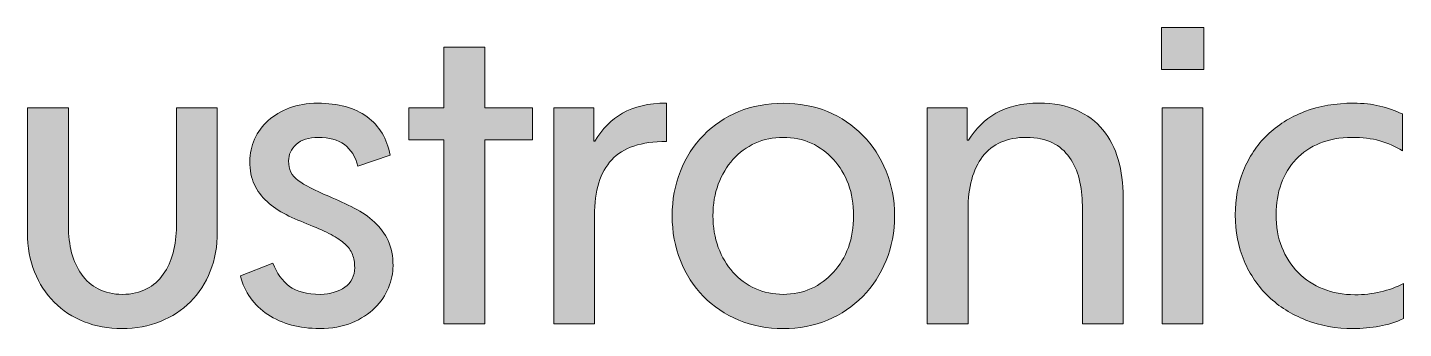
# Model space of a CAD drawing. Header units: millimetres. Extents: x 0 to 71, y -13 to 180.
# Drawn here: x 8.23 to 13.49, y 175.95 to 177.11 of the extents above; entities that cross this region are included whole.
import ezdxf

# ---------------------------------------------------------------- set-up
doc = ezdxf.new("R2010")
doc.units = ezdxf.units.MM
doc.layers.add('Capa 1', color=7, linetype='Continuous')

msp = doc.modelspace()

# ---------------------------------------------------------------- hatches: boundary and pattern name
at = {"lineweight": 5}
h = msp.add_hatch(color=0, dxfattribs=at)
h.dxf.hatch_style = 1
edge = h.paths.add_edge_path()
edge.add_spline(control_points=[(11.6686, 176.5356), (11.6686, 176.3899), (11.6686, 176.215), (11.6686, 176.0985)], knot_values=[20.249985, 20.249985, 20.249985, 20.249985, 20.624977, 20.624977, 20.624977, 20.624977], degree=3, periodic=0)
edge.add_spline(control_points=[(11.6686, 176.0985), (11.6686, 176.0693), (11.6686, 176.0438), (11.6686, 176.0234)], knot_values=[20.156237, 20.156237, 20.156237, 20.156237, 20.249985, 20.249985, 20.249985, 20.249985], degree=3, periodic=0)
edge.add_spline(control_points=[(11.6686, 176.0234), (11.6686, 176.0029), (11.6686, 175.9874), (11.6686, 175.9783)], knot_values=[20.062489, 20.062489, 20.062489, 20.062489, 20.156237, 20.156237, 20.156237, 20.156237], degree=3, periodic=0)
edge.add_spline(control_points=[(11.6686, 175.969), (11.6686, 175.969), (11.6686, 175.969), (11.6686, 175.969), (11.6686, 175.969), (11.6686, 175.969), (11.6686, 175.969)], knot_values=[19.998037, 19.998037, 19.998037, 19.998037, 20.000468, 20.000468, 20.000468, 20.002431, 20.002431, 20.002431, 20.002431], degree=3, periodic=0)
edge.add_spline(control_points=[(11.6713, 175.969), (11.6724, 175.969), (11.6737, 175.969), (11.6753, 175.969)], knot_values=[19.874992, 19.874992, 19.874992, 19.874992, 19.921867, 19.921867, 19.921867, 19.921867], degree=3, periodic=0)
edge.add_spline(control_points=[(11.6753, 175.969), (11.6817, 175.969), (11.6922, 175.969), (11.7048, 175.969)], knot_values=[19.687496, 19.687496, 19.687496, 19.687496, 19.874992, 19.874992, 19.874992, 19.874992], degree=3, periodic=0)
edge.add_spline(control_points=[(11.7048, 175.969), (11.7174, 175.969), (11.7321, 175.969), (11.7467, 175.969)], knot_values=[19.5, 19.5, 19.5, 19.5, 19.687496, 19.687496, 19.687496, 19.687496], degree=3, periodic=0)
edge.add_spline(control_points=[(11.7467, 175.969), (11.7614, 175.969), (11.776, 175.969), (11.7886, 175.969)], knot_values=[19.312504, 19.312504, 19.312504, 19.312504, 19.5, 19.5, 19.5, 19.5], degree=3, periodic=0)
edge.add_spline(control_points=[(11.7886, 175.969), (11.8012, 175.969), (11.8118, 175.969), (11.8182, 175.969)], knot_values=[19.125007, 19.125007, 19.125007, 19.125007, 19.312504, 19.312504, 19.312504, 19.312504], degree=3, periodic=0)
edge.add_spline(control_points=[(11.8249, 175.969), (11.8249, 175.969), (11.8249, 175.969), (11.8249, 175.969), (11.8249, 175.969), (11.8249, 175.969), (11.8249, 175.969)], knot_values=[18.999033, 18.999033, 18.999033, 18.999033, 19.003926, 19.003926, 19.003926, 19.004893, 19.004893, 19.004893, 19.004893], degree=3, periodic=0)
edge.add_spline(control_points=[(11.8249, 175.9739), (11.8249, 175.9787), (11.8249, 175.9868), (11.8249, 175.9976)], knot_values=[18.843763, 18.843763, 18.843763, 18.843763, 18.937511, 18.937511, 18.937511, 18.937511], degree=3, periodic=0)
edge.add_spline(control_points=[(11.8249, 175.9976), (11.8249, 176.0085), (11.8249, 176.0219), (11.8249, 176.0373)], knot_values=[18.750015, 18.750015, 18.750015, 18.750015, 18.843763, 18.843763, 18.843763, 18.843763], degree=3, periodic=0)
edge.add_spline(control_points=[(11.8249, 176.0373), (11.8249, 176.0987), (11.8249, 176.1909), (11.8249, 176.2678)], knot_values=[18.375023, 18.375023, 18.375023, 18.375023, 18.750015, 18.750015, 18.750015, 18.750015], degree=3, periodic=0)
edge.add_spline(control_points=[(11.8249, 176.2678), (11.8249, 176.3446), (11.8249, 176.4061), (11.8249, 176.4061), (11.8249, 176.4936), (11.8436, 176.5618), (11.881, 176.6106)], knot_values=[17, 17, 17, 17, 17.375023, 17.375023, 17.375023, 18.375023, 18.375023, 18.375023, 18.375023], degree=3, periodic=0)
edge.add_spline(control_points=[(11.881, 176.6106), (11.9182, 176.6598), (11.9743, 176.6843), (12.049, 176.6843)], knot_values=[16, 16, 16, 16, 17, 17, 17, 17], degree=3, periodic=0)
edge.add_spline(control_points=[(12.049, 176.6843), (12.0879, 176.6843), (12.1208, 176.6773), (12.1478, 176.6638)], knot_values=[15, 15, 15, 15, 16, 16, 16, 16], degree=3, periodic=0)
edge.add_spline(control_points=[(12.1478, 176.6638), (12.1745, 176.6499), (12.1967, 176.6312), (12.2133, 176.6075)], knot_values=[14, 14, 14, 14, 15, 15, 15, 15], degree=3, periodic=0)
edge.add_spline(control_points=[(12.2133, 176.6075), (12.2301, 176.5839), (12.2423, 176.5562), (12.2504, 176.5247)], knot_values=[13, 13, 13, 13, 14, 14, 14, 14], degree=3, periodic=0)
edge.add_spline(control_points=[(12.2504, 176.5247), (12.2584, 176.4933), (12.2624, 176.4593), (12.2624, 176.4236)], knot_values=[12, 12, 12, 12, 13, 13, 13, 13], degree=3, periodic=0)
edge.add_spline(control_points=[(12.2624, 176.4236), (12.2624, 176.4236), (12.2624, 175.969), (12.2624, 175.969), (12.2624, 175.969), (12.2624, 175.969), (12.2624, 175.969)], knot_values=[10.99999, 10.99999, 10.99999, 10.99999, 11.99999, 11.99999, 11.99999, 12, 12, 12, 12], degree=3, periodic=0)
edge.add_spline(control_points=[(12.2624, 175.969), (12.2624, 175.969), (12.4186, 175.969), (12.4186, 175.969)], knot_values=[10.00001, 10.00001, 10.00001, 10.00001, 10.99999, 10.99999, 10.99999, 10.99999], degree=3, periodic=0)
edge.add_spline(control_points=[(12.4186, 175.969), (12.4186, 175.969), (12.4186, 176.4553), (12.4186, 176.4553)], knot_values=[9.00001, 9.00001, 9.00001, 9.00001, 9.99999, 9.99999, 9.99999, 9.99999], degree=3, periodic=0)
edge.add_spline(control_points=[(12.4186, 176.4553), (12.4186, 176.5068), (12.4121, 176.5547), (12.3996, 176.5989)], knot_values=[8, 8, 8, 8, 9, 9, 9, 9], degree=3, periodic=0)
edge.add_spline(control_points=[(12.3996, 176.5989), (12.387, 176.6429), (12.3673, 176.6813), (12.3413, 176.7132)], knot_values=[7, 7, 7, 7, 8, 8, 8, 8], degree=3, periodic=0)
edge.add_spline(control_points=[(12.3413, 176.7132), (12.3149, 176.7454), (12.2814, 176.7702), (12.2409, 176.7884)], knot_values=[6, 6, 6, 6, 7, 7, 7, 7], degree=3, periodic=0)
edge.add_spline(control_points=[(12.2409, 176.7884), (12.2004, 176.8062), (12.1527, 176.8154), (12.0981, 176.8154)], knot_values=[5, 5, 5, 5, 6, 6, 6, 6], degree=3, periodic=0)
edge.add_spline(control_points=[(12.0981, 176.8154), (12.0308, 176.8154), (11.9752, 176.8024), (11.932, 176.7773)], knot_values=[4, 4, 4, 4, 5, 5, 5, 5], degree=3, periodic=0)
edge.add_spline(control_points=[(11.932, 176.7773), (11.8891, 176.7521), (11.8541, 176.7174), (11.8264, 176.6733)], knot_values=[3, 3, 3, 3, 4, 4, 4, 4], degree=3, periodic=0)
edge.add_spline(control_points=[(11.8218, 176.6733), (11.8218, 176.6733), (11.8218, 176.7979), (11.8218, 176.7979), (11.8218, 176.7979), (11.8218, 176.7979), (11.8218, 176.7979)], knot_values=[0.99999, 0.99999, 0.99999, 0.99999, 1.99998, 1.99998, 1.99998, 1.99999, 1.99999, 1.99999, 1.99999], degree=3, periodic=0)
edge.add_spline(control_points=[(11.8218, 176.7979), (11.8218, 176.7979), (11.6686, 176.7979), (11.6686, 176.7979)], knot_values=[0.00001, 0.00001, 0.00001, 0.00001, 0.99999, 0.99999, 0.99999, 0.99999], degree=3, periodic=0)
edge.add_spline(control_points=[(11.6686, 176.7979), (11.6686, 176.7979), (11.6686, 176.6814), (11.6686, 176.5356)], knot_values=[20.624977, 20.624977, 20.624977, 20.624977, 21, 21, 21, 21], degree=3, periodic=0)
h.paths.add_polyline_path([(12.5678, 175.969), (12.7241, 175.969), (12.7241, 176.7976), (12.5678, 176.7976)])
h.paths.add_polyline_path([(12.565, 176.9447), (12.7271, 176.9447), (12.7271, 177.1055), (12.565, 177.1055)])
edge = h.paths.add_edge_path()
edge.add_spline(control_points=[(13.0234, 176.5066), (13.0367, 176.543), (13.0554, 176.5741), (13.0803, 176.6005)], knot_values=[16, 16, 16, 16, 17, 17, 17, 17], degree=3, periodic=0)
edge.add_spline(control_points=[(13.0803, 176.6005), (13.1048, 176.6269), (13.1352, 176.6474), (13.1711, 176.6619)], knot_values=[15, 15, 15, 15, 16, 16, 16, 16], degree=3, periodic=0)
edge.add_spline(control_points=[(13.1711, 176.6619), (13.2071, 176.6766), (13.2479, 176.6843), (13.2942, 176.6843)], knot_values=[14, 14, 14, 14, 15, 15, 15, 15], degree=3, periodic=0)
edge.add_spline(control_points=[(13.2942, 176.6843), (13.3723, 176.6843), (13.4363, 176.6669), (13.4871, 176.6321)], knot_values=[13, 13, 13, 13, 14, 14, 14, 14], degree=3, periodic=0)
edge.add_spline(control_points=[(13.4871, 176.6321), (13.4871, 176.6321), (13.4871, 176.774), (13.4871, 176.774)], knot_values=[12.00001, 12.00001, 12.00001, 12.00001, 13, 13, 13, 13], degree=3, periodic=0)
edge.add_spline(control_points=[(13.4871, 176.774), (13.4594, 176.7868), (13.4309, 176.7967), (13.4008, 176.8043)], knot_values=[11, 11, 11, 11, 12, 12, 12, 12], degree=3, periodic=0)
edge.add_spline(control_points=[(13.4008, 176.8043), (13.3706, 176.8114), (13.3373, 176.8154), (13.3004, 176.8154)], knot_values=[10, 10, 10, 10, 11, 11, 11, 11], degree=3, periodic=0)
edge.add_spline(control_points=[(13.3004, 176.8154), (13.2313, 176.8154), (13.1683, 176.8043), (13.1125, 176.783)], knot_values=[9, 9, 9, 9, 10, 10, 10, 10], degree=3, periodic=0)
edge.add_spline(control_points=[(13.1125, 176.783), (13.0569, 176.7614), (13.0093, 176.7313), (12.9697, 176.6929)], knot_values=[8, 8, 8, 8, 9, 9, 9, 9], degree=3, periodic=0)
edge.add_spline(control_points=[(12.9697, 176.6929), (12.9304, 176.6546), (12.9, 176.6091), (12.8788, 176.5568)], knot_values=[7, 7, 7, 7, 8, 8, 8, 8], degree=3, periodic=0)
edge.add_spline(control_points=[(12.8788, 176.5568), (12.858, 176.5051), (12.8475, 176.4483), (12.8475, 176.3874)], knot_values=[6, 6, 6, 6, 7, 7, 7, 7], degree=3, periodic=0)
edge.add_spline(control_points=[(12.8475, 176.3874), (12.8475, 176.3229), (12.8589, 176.2644), (12.8813, 176.2112)], knot_values=[5, 5, 5, 5, 6, 6, 6, 6], degree=3, periodic=0)
edge.add_spline(control_points=[(12.8813, 176.2112), (12.904, 176.1582), (12.935, 176.1124), (12.9753, 176.0739)], knot_values=[4, 4, 4, 4, 5, 5, 5, 5], degree=3, periodic=0)
edge.add_spline(control_points=[(12.9753, 176.0739), (13.0151, 176.0356), (13.0627, 176.0054), (13.118, 175.9841)], knot_values=[3, 3, 3, 3, 4, 4, 4, 4], degree=3, periodic=0)
edge.add_spline(control_points=[(13.118, 175.9841), (13.1735, 175.9622), (13.2338, 175.9515), (13.2989, 175.9515)], knot_values=[2, 2, 2, 2, 3, 3, 3, 3], degree=3, periodic=0)
edge.add_spline(control_points=[(13.2989, 175.9515), (13.3335, 175.9515), (13.367, 175.9545), (13.3992, 175.9604)], knot_values=[1, 1, 1, 1, 2, 2, 2, 2], degree=3, periodic=0)
edge.add_spline(control_points=[(13.3992, 175.9604), (13.4315, 175.9659), (13.4622, 175.9757), (13.4913, 175.9896)], knot_values=[0, 0, 0, 0, 1, 1, 1, 1], degree=3, periodic=0)
edge.add_spline(control_points=[(13.4913, 175.9896), (13.4913, 175.9896), (13.4913, 176.1237), (13.4913, 176.1237)], knot_values=[24.00001, 24.00001, 24.00001, 24.00001, 24.99999, 24.99999, 24.99999, 24.99999], degree=3, periodic=0)
edge.add_spline(control_points=[(13.4913, 176.1237), (13.464, 176.1099), (13.4349, 176.0994), (13.4032, 176.092)], knot_values=[23, 23, 23, 23, 24, 24, 24, 24], degree=3, periodic=0)
edge.add_spline(control_points=[(13.4032, 176.092), (13.3716, 176.0848), (13.339, 176.081), (13.3053, 176.081)], knot_values=[22, 22, 22, 22, 23, 23, 23, 23], degree=3, periodic=0)
edge.add_spline(control_points=[(13.3053, 176.081), (13.2611, 176.081), (13.2205, 176.0884), (13.1836, 176.1031)], knot_values=[21, 21, 21, 21, 22, 22, 22, 22], degree=3, periodic=0)
edge.add_spline(control_points=[(13.1836, 176.1031), (13.1469, 176.1179), (13.115, 176.1387), (13.0882, 176.1664)], knot_values=[20, 20, 20, 20, 21, 21, 21, 21], degree=3, periodic=0)
edge.add_spline(control_points=[(13.0882, 176.1664), (13.0612, 176.1937), (13.0403, 176.2259), (13.0259, 176.2633)], knot_values=[19, 19, 19, 19, 20, 20, 20, 20], degree=3, periodic=0)
edge.add_spline(control_points=[(13.0259, 176.2633), (13.0108, 176.3005), (13.0038, 176.3426), (13.0038, 176.389)], knot_values=[18, 18, 18, 18, 19, 19, 19, 19], degree=3, periodic=0)
edge.add_spline(control_points=[(13.0038, 176.389), (13.0038, 176.4311), (13.0103, 176.4704), (13.0234, 176.5066)], knot_values=[17, 17, 17, 17, 18, 18, 18, 18], degree=3, periodic=0)
h = msp.add_hatch(color=0, dxfattribs=at)
h.dxf.hatch_style = 1
h.paths.add_polyline_path([(9.976, 176.6745), (10.159, 176.6745), (10.159, 176.7979), (9.976, 176.7979), (9.976, 177.0297), (9.8195, 177.0297), (9.8195, 176.7979), (9.6855, 176.7979), (9.6855, 176.6745), (9.8195, 176.6745), (9.8195, 175.969), (9.976, 175.969)])
h = msp.add_hatch(color=0, dxfattribs=at)
h.dxf.hatch_style = 1
edge = h.paths.add_edge_path()
edge.add_spline(control_points=[(9.077, 176.5925), (9.077, 176.5578), (9.0825, 176.528), (9.094, 176.5034)], knot_values=[11, 11, 11, 11, 12, 12, 12, 12], degree=3, periodic=0)
edge.add_spline(control_points=[(9.094, 176.5034), (9.106, 176.4786), (9.1218, 176.4569), (9.1425, 176.4378)], knot_values=[10, 10, 10, 10, 11, 11, 11, 11], degree=3, periodic=0)
edge.add_spline(control_points=[(9.1425, 176.4378), (9.163, 176.4187), (9.1875, 176.4022), (9.2158, 176.388)], knot_values=[9, 9, 9, 9, 10, 10, 10, 10], degree=3, periodic=0)
edge.add_spline(control_points=[(9.2158, 176.388), (9.2441, 176.3739), (9.2748, 176.3607), (9.3074, 176.3478)], knot_values=[8, 8, 8, 8, 9, 9, 9, 9], degree=3, periodic=0)
edge.add_spline(control_points=[(9.3074, 176.3478), (9.339, 176.3352), (9.3659, 176.3232), (9.3877, 176.3113)], knot_values=[7, 7, 7, 7, 8, 8, 8, 8], degree=3, periodic=0)
edge.add_spline(control_points=[(9.3877, 176.3113), (9.4102, 176.2999), (9.4277, 176.2879), (9.4405, 176.276)], knot_values=[6, 6, 6, 6, 7, 7, 7, 7], degree=3, periodic=0)
edge.add_spline(control_points=[(9.4405, 176.276), (9.4537, 176.2637), (9.4635, 176.2505), (9.4691, 176.2358)], knot_values=[5, 5, 5, 5, 6, 6, 6, 6], degree=3, periodic=0)
edge.add_spline(control_points=[(9.4691, 176.2358), (9.4749, 176.2211), (9.478, 176.2042), (9.478, 176.1851)], knot_values=[4, 4, 4, 4, 5, 5, 5, 5], degree=3, periodic=0)
edge.add_spline(control_points=[(9.478, 176.1851), (9.478, 176.1525), (9.4654, 176.1275), (9.4405, 176.1102)], knot_values=[3, 3, 3, 3, 4, 4, 4, 4], degree=3, periodic=0)
edge.add_spline(control_points=[(9.4405, 176.1102), (9.4163, 176.093), (9.385, 176.0838), (9.3469, 176.0825)], knot_values=[2, 2, 2, 2, 3, 3, 3, 3], degree=3, periodic=0)
edge.add_spline(control_points=[(9.3469, 176.0825), (9.2954, 176.0825), (9.2557, 176.093), (9.2284, 176.1132)], knot_values=[1, 1, 1, 1, 2, 2, 2, 2], degree=3, periodic=0)
edge.add_spline(control_points=[(9.2284, 176.1132), (9.2011, 176.1338), (9.1799, 176.1636), (9.1652, 176.2026)], knot_values=[0, 0, 0, 0, 1, 1, 1, 1], degree=3, periodic=0)
edge.add_spline(control_points=[(9.1652, 176.2026), (9.1652, 176.2026), (9.0405, 176.1534), (9.0405, 176.1534)], knot_values=[34.00001, 34.00001, 34.00001, 34.00001, 34.99999, 34.99999, 34.99999, 34.99999], degree=3, periodic=0)
edge.add_spline(control_points=[(9.0405, 176.1534), (9.0565, 176.0905), (9.0916, 176.0411), (9.1455, 176.0052)], knot_values=[33, 33, 33, 33, 34, 34, 34, 34], degree=3, periodic=0)
edge.add_spline(control_points=[(9.1455, 176.0052), (9.1999, 175.9692), (9.2659, 175.9515), (9.3435, 175.9515)], knot_values=[32, 32, 32, 32, 33, 33, 33, 33], degree=3, periodic=0)
edge.add_spline(control_points=[(9.3435, 175.9515), (9.3911, 175.9515), (9.4323, 175.9589), (9.4676, 175.9736)], knot_values=[31, 31, 31, 31, 32, 32, 32, 32], degree=3, periodic=0)
edge.add_spline(control_points=[(9.4676, 175.9736), (9.5028, 175.9883), (9.532, 176.0073), (9.555, 176.0304)], knot_values=[30, 30, 30, 30, 31, 31, 31, 31], degree=3, periodic=0)
edge.add_spline(control_points=[(9.555, 176.0304), (9.5784, 176.0537), (9.5959, 176.0795), (9.6073, 176.1077)], knot_values=[29, 29, 29, 29, 30, 30, 30, 30], degree=3, periodic=0)
edge.add_spline(control_points=[(9.6073, 176.1077), (9.6186, 176.1363), (9.6248, 176.1642), (9.6248, 176.1915)], knot_values=[28, 28, 28, 28, 29, 29, 29, 29], degree=3, periodic=0)
edge.add_spline(control_points=[(9.6248, 176.1915), (9.6248, 176.2297), (9.6183, 176.2619), (9.6057, 176.2886)], knot_values=[27, 27, 27, 27, 28, 28, 28, 28], degree=3, periodic=0)
edge.add_spline(control_points=[(9.6057, 176.2886), (9.5932, 176.3156), (9.5759, 176.3392), (9.5536, 176.3598)], knot_values=[26, 26, 26, 26, 27, 27, 27, 27], degree=3, periodic=0)
edge.add_spline(control_points=[(9.5536, 176.3598), (9.5314, 176.3804), (9.5056, 176.3981), (9.4755, 176.4135)], knot_values=[25, 25, 25, 25, 26, 26, 26, 26], degree=3, periodic=0)
edge.add_spline(control_points=[(9.4755, 176.4135), (9.4455, 176.4286), (9.4132, 176.4437), (9.3785, 176.4584)], knot_values=[24, 24, 24, 24, 25, 25, 25, 25], degree=3, periodic=0)
edge.add_spline(control_points=[(9.3785, 176.4584), (9.3248, 176.4811), (9.2858, 176.5017), (9.2615, 176.5192)], knot_values=[23, 23, 23, 23, 24, 24, 24, 24], degree=3, periodic=0)
edge.add_spline(control_points=[(9.2615, 176.5192), (9.2374, 176.5366), (9.225, 176.5615), (9.225, 176.594)], knot_values=[22, 22, 22, 22, 23, 23, 23, 23], degree=3, periodic=0)
edge.add_spline(control_points=[(9.225, 176.594), (9.225, 176.6182), (9.2349, 176.6392), (9.2544, 176.6573)], knot_values=[21, 21, 21, 21, 22, 22, 22, 22], degree=3, periodic=0)
edge.add_spline(control_points=[(9.2544, 176.6573), (9.2739, 176.6754), (9.3021, 176.684), (9.339, 176.684)], knot_values=[20, 20, 20, 20, 21, 21, 21, 21], degree=3, periodic=0)
edge.add_spline(control_points=[(9.339, 176.684), (9.4212, 176.684), (9.4716, 176.6474), (9.4906, 176.5735)], knot_values=[19, 19, 19, 19, 20, 20, 20, 20], degree=3, periodic=0)
edge.add_spline(control_points=[(9.4906, 176.5735), (9.4906, 176.5735), (9.6137, 176.6161), (9.6137, 176.6161)], knot_values=[18.00001, 18.00001, 18.00001, 18.00001, 19, 19, 19, 19], degree=3, periodic=0)
edge.add_spline(control_points=[(9.6137, 176.6161), (9.602, 176.6794), (9.5726, 176.7283), (9.5253, 176.7629)], knot_values=[17, 17, 17, 17, 18, 18, 18, 18], degree=3, periodic=0)
edge.add_spline(control_points=[(9.5253, 176.7629), (9.478, 176.7979), (9.4148, 176.8151), (9.3359, 176.8151)], knot_values=[16, 16, 16, 16, 17, 17, 17, 17], degree=3, periodic=0)
edge.add_spline(control_points=[(9.3359, 176.8151), (9.2959, 176.8151), (9.26, 176.8089), (9.2284, 176.7973)], knot_values=[15, 15, 15, 15, 16, 16, 16, 16], degree=3, periodic=0)
edge.add_spline(control_points=[(9.2284, 176.7973), (9.1968, 176.785), (9.1698, 176.7687), (9.147, 176.7491)], knot_values=[14, 14, 14, 14, 15, 15, 15, 15], degree=3, periodic=0)
edge.add_spline(control_points=[(9.147, 176.7491), (9.1247, 176.7288), (9.1071, 176.7052), (9.0949, 176.6775)], knot_values=[13, 13, 13, 13, 14, 14, 14, 14], degree=3, periodic=0)
edge.add_spline(control_points=[(9.0949, 176.6775), (9.0829, 176.6506), (9.077, 176.622), (9.077, 176.5925)], knot_values=[12, 12, 12, 12, 13, 13, 13, 13], degree=3, periodic=0)
edge = h.paths.add_edge_path()
edge.add_spline(control_points=[(8.7958, 176.7979), (8.7958, 176.7979), (8.7958, 176.3432), (8.7958, 176.3432)], knot_values=[10.00001, 10.00001, 10.00001, 10.00001, 10.99999, 10.99999, 10.99999, 10.99999], degree=3, periodic=0)
edge.add_spline(control_points=[(8.7958, 176.3432), (8.7958, 176.3073), (8.7919, 176.2735), (8.7835, 176.2421)], knot_values=[9, 9, 9, 9, 10, 10, 10, 10], degree=3, periodic=0)
edge.add_spline(control_points=[(8.7835, 176.2421), (8.7749, 176.2102), (8.7623, 176.1829), (8.7455, 176.1593)], knot_values=[8, 8, 8, 8, 9, 9, 9, 9], degree=3, periodic=0)
edge.add_spline(control_points=[(8.7455, 176.1593), (8.7286, 176.1353), (8.7074, 176.1166), (8.6816, 176.1031)], knot_values=[7, 7, 7, 7, 8, 8, 8, 8], degree=3, periodic=0)
edge.add_spline(control_points=[(8.6816, 176.1031), (8.6558, 176.0896), (8.6248, 176.0825), (8.5892, 176.0825)], knot_values=[6, 6, 6, 6, 7, 7, 7, 7], degree=3, periodic=0)
edge.add_spline(control_points=[(8.5892, 176.0825), (8.5536, 176.0825), (8.5226, 176.0896), (8.4968, 176.1031)], knot_values=[5, 5, 5, 5, 6, 6, 6, 6], degree=3, periodic=0)
edge.add_spline(control_points=[(8.4968, 176.1031), (8.471, 176.1166), (8.4495, 176.1353), (8.4329, 176.1593)], knot_values=[4, 4, 4, 4, 5, 5, 5, 5], degree=3, periodic=0)
edge.add_spline(control_points=[(8.4329, 176.1593), (8.416, 176.1829), (8.4035, 176.2102), (8.3949, 176.2421)], knot_values=[3, 3, 3, 3, 4, 4, 4, 4], degree=3, periodic=0)
edge.add_spline(control_points=[(8.3949, 176.2421), (8.3865, 176.2735), (8.3826, 176.3073), (8.3826, 176.3432)], knot_values=[2, 2, 2, 2, 3, 3, 3, 3], degree=3, periodic=0)
edge.add_spline(control_points=[(8.3826, 176.3432), (8.3826, 176.3432), (8.3826, 176.7979), (8.3826, 176.7979), (8.3826, 176.7979), (8.3826, 176.7979), (8.3826, 176.7979)], knot_values=[0.99999, 0.99999, 0.99999, 0.99999, 1.99999, 1.99999, 1.99999, 2, 2, 2, 2], degree=3, periodic=0)
edge.add_spline(control_points=[(8.3826, 176.7979), (8.3826, 176.7979), (8.226, 176.7979), (8.226, 176.7979)], knot_values=[0.00001, 0.00001, 0.00001, 0.00001, 0.99999, 0.99999, 0.99999, 0.99999], degree=3, periodic=0)
edge.add_spline(control_points=[(8.226, 176.7979), (8.226, 176.7979), (8.226, 176.3193), (8.226, 176.3192)], knot_values=[21.00001, 21.00001, 21.00001, 21.00001, 21.99999, 21.99999, 21.99999, 21.99999], degree=3, periodic=0)
edge.add_spline(control_points=[(8.226, 176.3192), (8.226, 176.2633), (8.2352, 176.2133), (8.2527, 176.1685)], knot_values=[20, 20, 20, 20, 21, 21, 21, 21], degree=3, periodic=0)
edge.add_spline(control_points=[(8.2527, 176.1685), (8.2708, 176.1237), (8.2956, 176.085), (8.3279, 176.0525)], knot_values=[19, 19, 19, 19, 20, 20, 20, 20], degree=3, periodic=0)
edge.add_spline(control_points=[(8.3279, 176.0525), (8.3599, 176.0199), (8.3982, 175.9951), (8.4424, 175.9776)], knot_values=[18, 18, 18, 18, 19, 19, 19, 19], degree=3, periodic=0)
edge.add_spline(control_points=[(8.4424, 175.9776), (8.4866, 175.9604), (8.5348, 175.9515), (8.5877, 175.9515)], knot_values=[17, 17, 17, 17, 18, 18, 18, 18], degree=3, periodic=0)
edge.add_spline(control_points=[(8.5877, 175.9515), (8.6414, 175.9515), (8.6902, 175.9604), (8.7344, 175.9785)], knot_values=[16, 16, 16, 16, 17, 17, 17, 17], degree=3, periodic=0)
edge.add_spline(control_points=[(8.7344, 175.9785), (8.7786, 175.9963), (8.817, 176.0218), (8.8499, 176.0541)], knot_values=[15, 15, 15, 15, 16, 16, 16, 16], degree=3, periodic=0)
edge.add_spline(control_points=[(8.8499, 176.0541), (8.8823, 176.0865), (8.9075, 176.1256), (8.9254, 176.1709)], knot_values=[14, 14, 14, 14, 15, 15, 15, 15], degree=3, periodic=0)
edge.add_spline(control_points=[(8.9254, 176.1709), (8.9435, 176.2162), (8.9523, 176.2667), (8.9523, 176.3226)], knot_values=[13, 13, 13, 13, 14, 14, 14, 14], degree=3, periodic=0)
edge.add_spline(control_points=[(8.9523, 176.3226), (8.9523, 176.3226), (8.9523, 176.7979), (8.9523, 176.7979), (8.9523, 176.7979), (8.9523, 176.7979), (8.9523, 176.7979)], knot_values=[11.99999, 11.99999, 11.99999, 11.99999, 12.99999, 12.99999, 12.99999, 13, 13, 13, 13], degree=3, periodic=0)
edge.add_spline(control_points=[(8.9523, 176.7979), (8.9523, 176.7979), (8.7958, 176.7979), (8.7958, 176.7979)], knot_values=[11.00001, 11.00001, 11.00001, 11.00001, 11.99999, 11.99999, 11.99999, 11.99999], degree=3, periodic=0)
h = msp.add_hatch(color=0, dxfattribs=at)
h.dxf.hatch_style = 1
edge = h.paths.add_edge_path()
edge.add_spline(control_points=[(10.2397, 176.7979), (10.2397, 176.7979), (10.2397, 176.6814), (10.2397, 176.5356)], knot_values=[10.624977, 10.624977, 10.624977, 10.624977, 11, 11, 11, 11], degree=3, periodic=0)
edge.add_spline(control_points=[(10.2397, 176.5356), (10.2397, 176.3899), (10.2397, 176.215), (10.2397, 176.0985)], knot_values=[10.249985, 10.249985, 10.249985, 10.249985, 10.624977, 10.624977, 10.624977, 10.624977], degree=3, periodic=0)
edge.add_spline(control_points=[(10.2397, 176.0985), (10.2397, 176.0693), (10.2397, 176.0438), (10.2397, 176.0234)], knot_values=[10.156237, 10.156237, 10.156237, 10.156237, 10.249985, 10.249985, 10.249985, 10.249985], degree=3, periodic=0)
edge.add_spline(control_points=[(10.2397, 176.0234), (10.2397, 176.0029), (10.2397, 175.9874), (10.2397, 175.9783)], knot_values=[10.062489, 10.062489, 10.062489, 10.062489, 10.156237, 10.156237, 10.156237, 10.156237], degree=3, periodic=0)
edge.add_spline(control_points=[(10.2397, 175.969), (10.2397, 175.969), (10.2397, 175.969), (10.2397, 175.969), (10.2397, 175.969), (10.2397, 175.969), (10.2397, 175.969)], knot_values=[9.998037, 9.998037, 9.998037, 9.998037, 10.000468, 10.000468, 10.000468, 10.002431, 10.002431, 10.002431, 10.002431], degree=3, periodic=0)
edge.add_spline(control_points=[(10.2424, 175.969), (10.2435, 175.969), (10.2448, 175.969), (10.2464, 175.969)], knot_values=[9.874992, 9.874992, 9.874992, 9.874992, 9.921867, 9.921867, 9.921867, 9.921867], degree=3, periodic=0)
edge.add_spline(control_points=[(10.2464, 175.969), (10.2528, 175.969), (10.2634, 175.969), (10.276, 175.969)], knot_values=[9.687496, 9.687496, 9.687496, 9.687496, 9.874992, 9.874992, 9.874992, 9.874992], degree=3, periodic=0)
edge.add_spline(control_points=[(10.276, 175.969), (10.2886, 175.969), (10.3032, 175.969), (10.3179, 175.969)], knot_values=[9.5, 9.5, 9.5, 9.5, 9.687496, 9.687496, 9.687496, 9.687496], degree=3, periodic=0)
edge.add_spline(control_points=[(10.3179, 175.969), (10.3325, 175.969), (10.3471, 175.969), (10.3597, 175.969)], knot_values=[9.312504, 9.312504, 9.312504, 9.312504, 9.5, 9.5, 9.5, 9.5], degree=3, periodic=0)
edge.add_spline(control_points=[(10.3597, 175.969), (10.3723, 175.969), (10.3829, 175.969), (10.3893, 175.969)], knot_values=[9.125007, 9.125007, 9.125007, 9.125007, 9.312504, 9.312504, 9.312504, 9.312504], degree=3, periodic=0)
edge.add_spline(control_points=[(10.396, 175.969), (10.396, 175.969), (10.396, 175.969), (10.396, 175.969), (10.396, 175.969), (10.396, 175.969), (10.396, 175.969)], knot_values=[8.999033, 8.999033, 8.999033, 8.999033, 9.003926, 9.003926, 9.003926, 9.004893, 9.004893, 9.004893, 9.004893], degree=3, periodic=0)
edge.add_spline(control_points=[(10.396, 175.9736), (10.396, 175.9782), (10.396, 175.9859), (10.396, 175.9962)], knot_values=[8.843763, 8.843763, 8.843763, 8.843763, 8.937511, 8.937511, 8.937511, 8.937511], degree=3, periodic=0)
edge.add_spline(control_points=[(10.396, 175.9962), (10.396, 176.0065), (10.396, 176.0192), (10.396, 176.0338)], knot_values=[8.750015, 8.750015, 8.750015, 8.750015, 8.843763, 8.843763, 8.843763, 8.843763], degree=3, periodic=0)
edge.add_spline(control_points=[(10.396, 176.0338), (10.396, 176.0922), (10.396, 176.1797), (10.396, 176.2527)], knot_values=[8.375023, 8.375023, 8.375023, 8.375023, 8.750015, 8.750015, 8.750015, 8.750015], degree=3, periodic=0)
edge.add_spline(control_points=[(10.396, 176.2527), (10.396, 176.3256), (10.396, 176.384), (10.396, 176.384), (10.396, 176.4801), (10.4177, 176.5513), (10.4614, 176.5984)], knot_values=[7, 7, 7, 7, 7.375023, 7.375023, 7.375023, 8.375023, 8.375023, 8.375023, 8.375023], degree=3, periodic=0)
edge.add_spline(control_points=[(10.4614, 176.5984), (10.505, 176.6451), (10.5747, 176.6684), (10.6707, 176.6684)], knot_values=[6, 6, 6, 6, 7, 7, 7, 7], degree=3, periodic=0)
edge.add_spline(control_points=[(10.6707, 176.6684), (10.6707, 176.6684), (10.6707, 176.8154), (10.6707, 176.8154)], knot_values=[5.00001, 5.00001, 5.00001, 5.00001, 6, 6, 6, 6], degree=3, periodic=0)
edge.add_spline(control_points=[(10.6707, 176.8154), (10.6023, 176.8154), (10.5465, 176.8024), (10.5031, 176.7773)], knot_values=[4, 4, 4, 4, 5, 5, 5, 5], degree=3, periodic=0)
edge.add_spline(control_points=[(10.5031, 176.7773), (10.4602, 176.7521), (10.4249, 176.7163), (10.3975, 176.6703)], knot_values=[3, 3, 3, 3, 4, 4, 4, 4], degree=3, periodic=0)
edge.add_spline(control_points=[(10.3975, 176.6703), (10.3975, 176.6703), (10.3926, 176.6703), (10.3926, 176.6703), (10.3926, 176.6703), (10.3926, 176.6703), (10.3926, 176.6703)], knot_values=[1.99999, 1.99999, 1.99999, 1.99999, 2.99999, 2.99999, 2.99999, 3, 3, 3, 3], degree=3, periodic=0)
edge.add_spline(control_points=[(10.3926, 176.6703), (10.3926, 176.6703), (10.3926, 176.7979), (10.3926, 176.7979), (10.3926, 176.7979), (10.3926, 176.7979), (10.3926, 176.7979)], knot_values=[0.99999, 0.99999, 0.99999, 0.99999, 1.99998, 1.99998, 1.99998, 1.99999, 1.99999, 1.99999, 1.99999], degree=3, periodic=0)
edge.add_spline(control_points=[(10.3926, 176.7979), (10.3926, 176.7979), (10.2397, 176.7979), (10.2397, 176.7979)], knot_values=[0.00001, 0.00001, 0.00001, 0.00001, 0.99999, 0.99999, 0.99999, 0.99999], degree=3, periodic=0)
h = msp.add_hatch(color=0, dxfattribs=at)
h.dxf.hatch_style = 1
edge = h.paths.add_edge_path()
edge.add_spline(control_points=[(10.8129, 176.692), (10.7748, 176.653), (10.7454, 176.6073), (10.7245, 176.5547)], knot_values=[5, 5, 5, 5, 6, 6, 6, 6], degree=3, periodic=0)
edge.add_spline(control_points=[(10.7245, 176.5547), (10.7033, 176.5019), (10.6929, 176.4452), (10.6929, 176.384)], knot_values=[4, 4, 4, 4, 5, 5, 5, 5], degree=3, periodic=0)
edge.add_spline(control_points=[(10.6929, 176.384), (10.6929, 176.322), (10.7033, 176.2646), (10.7245, 176.2121)], knot_values=[3, 3, 3, 3, 4, 4, 4, 4], degree=3, periodic=0)
edge.add_spline(control_points=[(10.7245, 176.2121), (10.7454, 176.1596), (10.7748, 176.1136), (10.8129, 176.0746)], knot_values=[2, 2, 2, 2, 3, 3, 3, 3], degree=3, periodic=0)
edge.add_spline(control_points=[(10.8129, 176.0746), (10.8507, 176.0356), (10.8955, 176.0054), (10.9477, 175.9837)], knot_values=[1, 1, 1, 1, 2, 2, 2, 2], degree=3, periodic=0)
edge.add_spline(control_points=[(10.9477, 175.9837), (10.9999, 175.9622), (11.0564, 175.9515), (11.1175, 175.9515)], knot_values=[0, 0, 0, 0, 1, 1, 1, 1], degree=3, periodic=0)
edge.add_spline(control_points=[(11.1175, 175.9515), (11.1786, 175.9515), (11.2353, 175.9622), (11.2873, 175.9837)], knot_values=[15, 15, 15, 15, 16, 16, 16, 16], degree=3, periodic=0)
edge.add_spline(control_points=[(11.2873, 175.9837), (11.3394, 176.0054), (11.3843, 176.0356), (11.4221, 176.0746)], knot_values=[14, 14, 14, 14, 15, 15, 15, 15], degree=3, periodic=0)
edge.add_spline(control_points=[(11.4221, 176.0746), (11.4601, 176.1136), (11.4899, 176.1596), (11.5114, 176.2121)], knot_values=[13, 13, 13, 13, 14, 14, 14, 14], degree=3, periodic=0)
edge.add_spline(control_points=[(11.5114, 176.2121), (11.5331, 176.2646), (11.5439, 176.322), (11.5439, 176.384)], knot_values=[12, 12, 12, 12, 13, 13, 13, 13], degree=3, periodic=0)
edge.add_spline(control_points=[(11.5439, 176.384), (11.5439, 176.4452), (11.5331, 176.5019), (11.5114, 176.5547)], knot_values=[11, 11, 11, 11, 12, 12, 12, 12], degree=3, periodic=0)
edge.add_spline(control_points=[(11.5114, 176.5547), (11.4899, 176.6073), (11.4601, 176.653), (11.4221, 176.692)], knot_values=[10, 10, 10, 10, 11, 11, 11, 11], degree=3, periodic=0)
edge.add_spline(control_points=[(11.4221, 176.692), (11.3843, 176.7309), (11.3394, 176.7614), (11.2873, 176.783)], knot_values=[9, 9, 9, 9, 10, 10, 10, 10], degree=3, periodic=0)
edge.add_spline(control_points=[(11.2873, 176.783), (11.2353, 176.8043), (11.1786, 176.8151), (11.1175, 176.8151)], knot_values=[8, 8, 8, 8, 9, 9, 9, 9], degree=3, periodic=0)
edge.add_spline(control_points=[(11.1175, 176.8151), (11.0564, 176.8151), (10.9999, 176.8043), (10.9477, 176.783)], knot_values=[7, 7, 7, 7, 8, 8, 8, 8], degree=3, periodic=0)
edge.add_spline(control_points=[(10.9477, 176.783), (10.8955, 176.7614), (10.8507, 176.7309), (10.8129, 176.692)], knot_values=[6, 6, 6, 6, 7, 7, 7, 7], degree=3, periodic=0)
edge = h.paths.add_edge_path(flags=16)
edge.add_spline(control_points=[(10.9256, 176.5995), (10.9495, 176.6266), (10.9778, 176.6472), (11.0109, 176.6622)], knot_values=[9, 9, 9, 9, 10, 10, 10, 10], degree=3, periodic=0)
edge.add_spline(control_points=[(11.0109, 176.6622), (11.0442, 176.677), (11.0794, 176.684), (11.1175, 176.684)], knot_values=[8, 8, 8, 8, 9, 9, 9, 9], degree=3, periodic=0)
edge.add_spline(control_points=[(11.1175, 176.684), (11.1564, 176.684), (11.1924, 176.677), (11.225, 176.6622)], knot_values=[7, 7, 7, 7, 8, 8, 8, 8], degree=3, periodic=0)
edge.add_spline(control_points=[(11.225, 176.6622), (11.2574, 176.6472), (11.2857, 176.6266), (11.3099, 176.5995)], knot_values=[6, 6, 6, 6, 7, 7, 7, 7], degree=3, periodic=0)
edge.add_spline(control_points=[(11.3099, 176.5995), (11.3343, 176.5729), (11.3533, 176.5412), (11.3671, 176.5051)], knot_values=[5, 5, 5, 5, 6, 6, 6, 6], degree=3, periodic=0)
edge.add_spline(control_points=[(11.3671, 176.5051), (11.3806, 176.4685), (11.3873, 176.4282), (11.3873, 176.384), (11.3873, 176.3398), (11.3806, 176.2997), (11.3671, 176.2627)], knot_values=[3, 3, 3, 3, 4, 4, 4, 5, 5, 5, 5], degree=3, periodic=0)
edge.add_spline(control_points=[(11.3671, 176.2627), (11.3533, 176.2255), (11.3343, 176.1937), (11.3099, 176.167)], knot_values=[2, 2, 2, 2, 3, 3, 3, 3], degree=3, periodic=0)
edge.add_spline(control_points=[(11.3099, 176.167), (11.2857, 176.1402), (11.2574, 176.1193), (11.225, 176.1046)], knot_values=[1, 1, 1, 1, 2, 2, 2, 2], degree=3, periodic=0)
edge.add_spline(control_points=[(11.225, 176.1046), (11.1924, 176.0899), (11.1564, 176.0825), (11.1175, 176.0825)], knot_values=[0, 0, 0, 0, 1, 1, 1, 1], degree=3, periodic=0)
edge.add_spline(control_points=[(11.1175, 176.0825), (11.0794, 176.0825), (11.0442, 176.0899), (11.0109, 176.1046)], knot_values=[15, 15, 15, 15, 16, 16, 16, 16], degree=3, periodic=0)
edge.add_spline(control_points=[(11.0109, 176.1046), (10.9778, 176.1193), (10.9495, 176.1402), (10.9256, 176.167)], knot_values=[14, 14, 14, 14, 15, 15, 15, 15], degree=3, periodic=0)
edge.add_spline(control_points=[(10.9256, 176.167), (10.902, 176.1937), (10.8832, 176.2255), (10.8694, 176.2627)], knot_values=[13, 13, 13, 13, 14, 14, 14, 14], degree=3, periodic=0)
edge.add_spline(control_points=[(10.8694, 176.2627), (10.8559, 176.2997), (10.8491, 176.3398), (10.8491, 176.384), (10.8491, 176.4282), (10.8559, 176.4685), (10.8694, 176.5051)], knot_values=[11, 11, 11, 11, 12, 12, 12, 13, 13, 13, 13], degree=3, periodic=0)
edge.add_spline(control_points=[(10.8694, 176.5051), (10.8832, 176.5412), (10.902, 176.5729), (10.9256, 176.5995)], knot_values=[10, 10, 10, 10, 11, 11, 11, 11], degree=3, periodic=0)

# ---------------------------------------------------------------- linework, layer by layer
at = {"layer": 'Capa 1', "color": 0, "lineweight": 5}
for points in [[(12.7271, 176.9447), (12.565, 176.9447), (12.565, 177.1055), (12.7271, 177.1055), (12.7271, 176.9447)], [(9.6855, 176.7979), (9.8195, 176.7979), (9.8195, 177.0297), (9.976, 177.0297), (9.976, 176.7979), (10.159, 176.7979), (10.159, 176.6745), (9.976, 176.6745), (9.976, 175.969), (9.8195, 175.969), (9.8195, 176.6745), (9.6855, 176.6745), (9.6855, 176.7979)], [(12.5678, 175.969), (12.7241, 175.969), (12.7241, 176.7976), (12.5678, 176.7976), (12.5678, 175.969)]]:
    msp.add_lwpolyline(points, dxfattribs=at)
for points, knots in [([(9.1652, 176.2026), (9.1799, 176.1636), (9.2011, 176.1338), (9.2284, 176.1132), (9.2557, 176.093), (9.2954, 176.0825), (9.3469, 176.0825), (9.385, 176.0838), (9.4163, 176.093), (9.4405, 176.1102), (9.4654, 176.1275), (9.478, 176.1525), (9.478, 176.1851), (9.478, 176.2042), (9.4749, 176.2211), (9.4691, 176.2358), (9.4635, 176.2505), (9.4537, 176.2637), (9.4405, 176.276), (9.4277, 176.2879), (9.4102, 176.2999), (9.3877, 176.3113), (9.3659, 176.3232), (9.339, 176.3352), (9.3074, 176.3478), (9.2748, 176.3607), (9.2441, 176.3739), (9.2158, 176.388), (9.1875, 176.4022), (9.163, 176.4187), (9.1425, 176.4378), (9.1218, 176.4569), (9.106, 176.4786), (9.094, 176.5034), (9.0825, 176.528), (9.077, 176.5578), (9.077, 176.5925), (9.077, 176.622), (9.0829, 176.6506), (9.0949, 176.6775), (9.1071, 176.7052), (9.1247, 176.7288), (9.147, 176.7491), (9.1698, 176.7687), (9.1968, 176.785), (9.2284, 176.7973), (9.26, 176.8089), (9.2959, 176.8151), (9.3359, 176.8151), (9.4148, 176.8151), (9.478, 176.7979), (9.5253, 176.7629), (9.5726, 176.7283), (9.602, 176.6794), (9.6137, 176.6161), (9.6137, 176.6161), (9.4906, 176.5735), (9.4906, 176.5735), (9.4716, 176.6474), (9.4212, 176.684), (9.339, 176.684), (9.3021, 176.684), (9.2739, 176.6754), (9.2544, 176.6573), (9.2349, 176.6392), (9.225, 176.6182), (9.225, 176.594), (9.225, 176.5615), (9.2374, 176.5366), (9.2615, 176.5192), (9.2858, 176.5017), (9.3248, 176.4811), (9.3785, 176.4584), (9.4132, 176.4437), (9.4455, 176.4286), (9.4755, 176.4135), (9.5056, 176.3981), (9.5314, 176.3804), (9.5536, 176.3598), (9.5759, 176.3392), (9.5932, 176.3156), (9.6057, 176.2886), (9.6183, 176.2619), (9.6248, 176.2297), (9.6248, 176.1915), (9.6248, 176.1642), (9.6186, 176.1363), (9.6073, 176.1077), (9.5959, 176.0795), (9.5784, 176.0537), (9.555, 176.0304), (9.532, 176.0073), (9.5028, 175.9883), (9.4676, 175.9736), (9.4323, 175.9589), (9.3911, 175.9515), (9.3435, 175.9515), (9.2659, 175.9515), (9.1999, 175.9692), (9.1455, 176.0052), (9.0916, 176.0411), (9.0565, 176.0905), (9.0405, 176.1534), (9.0405, 176.1534), (9.1652, 176.2026), (9.1652, 176.2026)], [0, 0, 0, 0, 1, 1, 1, 2, 2, 2, 3, 3, 3, 4, 4, 4, 5, 5, 5, 6, 6, 6, 7, 7, 7, 8, 8, 8, 9, 9, 9, 10, 10, 10, 11, 11, 11, 12, 12, 12, 13, 13, 13, 14, 14, 14, 15, 15, 15, 16, 16, 16, 17, 17, 17, 18, 18, 18, 19, 19, 19, 20, 20, 20, 21, 21, 21, 22, 22, 22, 23, 23, 23, 24, 24, 24, 25, 25, 25, 26, 26, 26, 27, 27, 27, 28, 28, 28, 29, 29, 29, 30, 30, 30, 31, 31, 31, 32, 32, 32, 33, 33, 33, 34, 34, 34, 35, 35, 35, 35]), ([(10.2397, 176.7979), (10.2397, 176.7979), (10.3926, 176.7979), (10.3926, 176.7979), (10.3926, 176.7979), (10.3926, 176.6703), (10.3926, 176.6703), (10.3926, 176.6703), (10.3975, 176.6703), (10.3975, 176.6703), (10.4249, 176.7163), (10.4602, 176.7521), (10.5031, 176.7773), (10.5465, 176.8024), (10.6023, 176.8154), (10.6707, 176.8154), (10.6707, 176.8154), (10.6707, 176.6684), (10.6707, 176.6684), (10.5747, 176.6684), (10.505, 176.6451), (10.4614, 176.5984), (10.4177, 176.5513), (10.396, 176.4801), (10.396, 176.384), (10.396, 176.384), (10.396, 175.969), (10.396, 175.969), (10.396, 175.969), (10.2397, 175.969), (10.2397, 175.969), (10.2397, 175.969), (10.2397, 176.7979), (10.2397, 176.7979)], [0, 0, 0, 0, 1, 1, 1, 2, 2, 2, 3, 3, 3, 4, 4, 4, 5, 5, 5, 6, 6, 6, 7, 7, 7, 8, 8, 8, 9, 9, 9, 10, 10, 10, 11, 11, 11, 11]), ([(11.1175, 175.9515), (11.0564, 175.9515), (10.9999, 175.9622), (10.9477, 175.9837), (10.8955, 176.0054), (10.8507, 176.0356), (10.8129, 176.0746), (10.7748, 176.1136), (10.7454, 176.1596), (10.7245, 176.2121), (10.7033, 176.2646), (10.6929, 176.322), (10.6929, 176.384), (10.6929, 176.4452), (10.7033, 176.5019), (10.7245, 176.5547), (10.7454, 176.6073), (10.7748, 176.653), (10.8129, 176.692), (10.8507, 176.7309), (10.8955, 176.7614), (10.9477, 176.783), (10.9999, 176.8043), (11.0564, 176.8151), (11.1175, 176.8151), (11.1786, 176.8151), (11.2353, 176.8043), (11.2873, 176.783), (11.3394, 176.7614), (11.3843, 176.7309), (11.4221, 176.692), (11.4601, 176.653), (11.4899, 176.6073), (11.5114, 176.5547), (11.5331, 176.5019), (11.5439, 176.4452), (11.5439, 176.384), (11.5439, 176.322), (11.5331, 176.2646), (11.5114, 176.2121), (11.4899, 176.1596), (11.4601, 176.1136), (11.4221, 176.0746), (11.3843, 176.0356), (11.3394, 176.0054), (11.2873, 175.9837), (11.2353, 175.9622), (11.1786, 175.9515), (11.1175, 175.9515)], [0, 0, 0, 0, 1, 1, 1, 2, 2, 2, 3, 3, 3, 4, 4, 4, 5, 5, 5, 6, 6, 6, 7, 7, 7, 8, 8, 8, 9, 9, 9, 10, 10, 10, 11, 11, 11, 12, 12, 12, 13, 13, 13, 14, 14, 14, 15, 15, 15, 16, 16, 16, 16]), ([(11.6686, 176.7979), (11.6686, 176.7979), (11.8218, 176.7979), (11.8218, 176.7979), (11.8218, 176.7979), (11.8218, 176.6733), (11.8218, 176.6733), (11.8218, 176.6733), (11.8264, 176.6733), (11.8264, 176.6733), (11.8541, 176.7174), (11.8891, 176.7521), (11.932, 176.7773), (11.9752, 176.8024), (12.0308, 176.8154), (12.0981, 176.8154), (12.1527, 176.8154), (12.2004, 176.8062), (12.2409, 176.7884), (12.2814, 176.7702), (12.3149, 176.7454), (12.3413, 176.7132), (12.3673, 176.6813), (12.387, 176.6429), (12.3996, 176.5989), (12.4121, 176.5547), (12.4186, 176.5068), (12.4186, 176.4553), (12.4186, 176.4553), (12.4186, 175.969), (12.4186, 175.969), (12.4186, 175.969), (12.2624, 175.969), (12.2624, 175.969), (12.2624, 175.969), (12.2624, 176.4236), (12.2624, 176.4236), (12.2624, 176.4593), (12.2584, 176.4933), (12.2504, 176.5247), (12.2423, 176.5562), (12.2301, 176.5839), (12.2133, 176.6075), (12.1967, 176.6312), (12.1745, 176.6499), (12.1478, 176.6638), (12.1208, 176.6773), (12.0879, 176.6843), (12.049, 176.6843), (11.9743, 176.6843), (11.9182, 176.6598), (11.881, 176.6106), (11.8436, 176.5618), (11.8249, 176.4936), (11.8249, 176.4061), (11.8249, 176.4061), (11.8249, 175.969), (11.8249, 175.969), (11.8249, 175.969), (11.6686, 175.969), (11.6686, 175.969), (11.6686, 175.969), (11.6686, 176.7979), (11.6686, 176.7979)], [0, 0, 0, 0, 1, 1, 1, 2, 2, 2, 3, 3, 3, 4, 4, 4, 5, 5, 5, 6, 6, 6, 7, 7, 7, 8, 8, 8, 9, 9, 9, 10, 10, 10, 11, 11, 11, 12, 12, 12, 13, 13, 13, 14, 14, 14, 15, 15, 15, 16, 16, 16, 17, 17, 17, 18, 18, 18, 19, 19, 19, 20, 20, 20, 21, 21, 21, 21]), ([(13.4913, 175.9896), (13.4622, 175.9757), (13.4315, 175.9659), (13.3992, 175.9604), (13.367, 175.9545), (13.3335, 175.9515), (13.2989, 175.9515), (13.2338, 175.9515), (13.1735, 175.9622), (13.118, 175.9841), (13.0627, 176.0054), (13.0151, 176.0356), (12.9753, 176.0739), (12.935, 176.1124), (12.904, 176.1582), (12.8813, 176.2112), (12.8589, 176.2644), (12.8475, 176.3229), (12.8475, 176.3874), (12.8475, 176.4483), (12.858, 176.5051), (12.8788, 176.5568), (12.9, 176.6091), (12.9304, 176.6546), (12.9697, 176.6929), (13.0093, 176.7313), (13.0569, 176.7614), (13.1125, 176.783), (13.1683, 176.8043), (13.2313, 176.8154), (13.3004, 176.8154), (13.3373, 176.8154), (13.3706, 176.8114), (13.4008, 176.8043), (13.4309, 176.7967), (13.4594, 176.7868), (13.4871, 176.774), (13.4871, 176.774), (13.4871, 176.6321), (13.4871, 176.6321), (13.4363, 176.6669), (13.3723, 176.6843), (13.2942, 176.6843), (13.2479, 176.6843), (13.2071, 176.6766), (13.1711, 176.6619), (13.1352, 176.6474), (13.1048, 176.6269), (13.0803, 176.6005), (13.0554, 176.5741), (13.0367, 176.543), (13.0234, 176.5066), (13.0103, 176.4704), (13.0038, 176.4311), (13.0038, 176.389), (13.0038, 176.3426), (13.0108, 176.3005), (13.0259, 176.2633), (13.0403, 176.2259), (13.0612, 176.1937), (13.0882, 176.1664), (13.115, 176.1387), (13.1469, 176.1179), (13.1836, 176.1031), (13.2205, 176.0884), (13.2611, 176.081), (13.3053, 176.081), (13.339, 176.081), (13.3716, 176.0848), (13.4032, 176.092), (13.4349, 176.0994), (13.464, 176.1099), (13.4913, 176.1237), (13.4913, 176.1237), (13.4913, 175.9896), (13.4913, 175.9896)], [0, 0, 0, 0, 1, 1, 1, 2, 2, 2, 3, 3, 3, 4, 4, 4, 5, 5, 5, 6, 6, 6, 7, 7, 7, 8, 8, 8, 9, 9, 9, 10, 10, 10, 11, 11, 11, 12, 12, 12, 13, 13, 13, 14, 14, 14, 15, 15, 15, 16, 16, 16, 17, 17, 17, 18, 18, 18, 19, 19, 19, 20, 20, 20, 21, 21, 21, 22, 22, 22, 23, 23, 23, 24, 24, 24, 25, 25, 25, 25]), ([(8.226, 176.7979), (8.226, 176.7979), (8.3826, 176.7979), (8.3826, 176.7979), (8.3826, 176.7979), (8.3826, 176.3432), (8.3826, 176.3432), (8.3826, 176.3073), (8.3865, 176.2735), (8.3949, 176.2421), (8.4035, 176.2102), (8.416, 176.1829), (8.4329, 176.1593), (8.4495, 176.1353), (8.471, 176.1166), (8.4968, 176.1031), (8.5226, 176.0896), (8.5536, 176.0825), (8.5892, 176.0825), (8.6248, 176.0825), (8.6558, 176.0896), (8.6816, 176.1031), (8.7074, 176.1166), (8.7286, 176.1353), (8.7455, 176.1593), (8.7623, 176.1829), (8.7749, 176.2102), (8.7835, 176.2421), (8.7919, 176.2735), (8.7958, 176.3073), (8.7958, 176.3432), (8.7958, 176.3432), (8.7958, 176.7979), (8.7958, 176.7979), (8.7958, 176.7979), (8.9523, 176.7979), (8.9523, 176.7979), (8.9523, 176.7979), (8.9523, 176.3226), (8.9523, 176.3226), (8.9523, 176.2667), (8.9435, 176.2162), (8.9254, 176.1709), (8.9075, 176.1256), (8.8823, 176.0865), (8.8499, 176.0541), (8.817, 176.0218), (8.7786, 175.9963), (8.7344, 175.9785), (8.6902, 175.9604), (8.6414, 175.9515), (8.5877, 175.9515), (8.5348, 175.9515), (8.4866, 175.9604), (8.4424, 175.9776), (8.3982, 175.9951), (8.3599, 176.0199), (8.3279, 176.0525), (8.2956, 176.085), (8.2708, 176.1237), (8.2527, 176.1685), (8.2352, 176.2133), (8.226, 176.2633), (8.226, 176.3192), (8.226, 176.3192), (8.226, 176.7979), (8.226, 176.7979)], [0, 0, 0, 0, 1, 1, 1, 2, 2, 2, 3, 3, 3, 4, 4, 4, 5, 5, 5, 6, 6, 6, 7, 7, 7, 8, 8, 8, 9, 9, 9, 10, 10, 10, 11, 11, 11, 12, 12, 12, 13, 13, 13, 14, 14, 14, 15, 15, 15, 16, 16, 16, 17, 17, 17, 18, 18, 18, 19, 19, 19, 20, 20, 20, 21, 21, 21, 22, 22, 22, 22]), ([(11.1175, 176.0825), (11.1564, 176.0825), (11.1924, 176.0899), (11.225, 176.1046), (11.2574, 176.1193), (11.2857, 176.1402), (11.3099, 176.167), (11.3343, 176.1937), (11.3533, 176.2255), (11.3671, 176.2627), (11.3806, 176.2997), (11.3873, 176.3398), (11.3873, 176.384), (11.3873, 176.4282), (11.3806, 176.4685), (11.3671, 176.5051), (11.3533, 176.5412), (11.3343, 176.5729), (11.3099, 176.5995), (11.2857, 176.6266), (11.2574, 176.6472), (11.225, 176.6622), (11.1924, 176.677), (11.1564, 176.684), (11.1175, 176.684), (11.0794, 176.684), (11.0442, 176.677), (11.0109, 176.6622), (10.9778, 176.6472), (10.9495, 176.6266), (10.9256, 176.5995), (10.902, 176.5729), (10.8832, 176.5412), (10.8694, 176.5051), (10.8559, 176.4685), (10.8491, 176.4282), (10.8491, 176.384), (10.8491, 176.3398), (10.8559, 176.2997), (10.8694, 176.2627), (10.8832, 176.2255), (10.902, 176.1937), (10.9256, 176.167), (10.9495, 176.1402), (10.9778, 176.1193), (11.0109, 176.1046), (11.0442, 176.0899), (11.0794, 176.0825), (11.1175, 176.0825)], [0, 0, 0, 0, 1, 1, 1, 2, 2, 2, 3, 3, 3, 4, 4, 4, 5, 5, 5, 6, 6, 6, 7, 7, 7, 8, 8, 8, 9, 9, 9, 10, 10, 10, 11, 11, 11, 12, 12, 12, 13, 13, 13, 14, 14, 14, 15, 15, 15, 16, 16, 16, 16])]:
    msp.add_open_spline(points, degree=3, knots=knots, dxfattribs=at)

doc.saveas('drawing.dxf')
